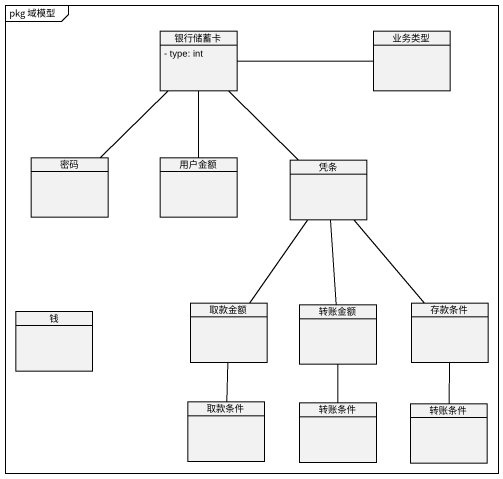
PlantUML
@startuml
mainframe pkg 域模型
hide circle
hide empty members
skinparam classAttributeIconSize 0
class 银行储蓄卡 {
  - type: int
}
class 业务类型
class 密码
class 用户金额
class 凭条
class 钱
class 取款金额
class 转账金额
class 存款条件
class 取款条件
class 转账条件
class "转账条件" as 转账条件_2
银行储蓄卡 -right- 业务类型
银行储蓄卡 -- 密码
银行储蓄卡 -- 用户金额
银行储蓄卡 -- 凭条
凭条 -- 取款金额
凭条 -- 转账金额
凭条 -- 存款条件
取款金额 -- 取款条件
转账金额 -- 转账条件
存款条件 -- 转账条件_2
@enduml
